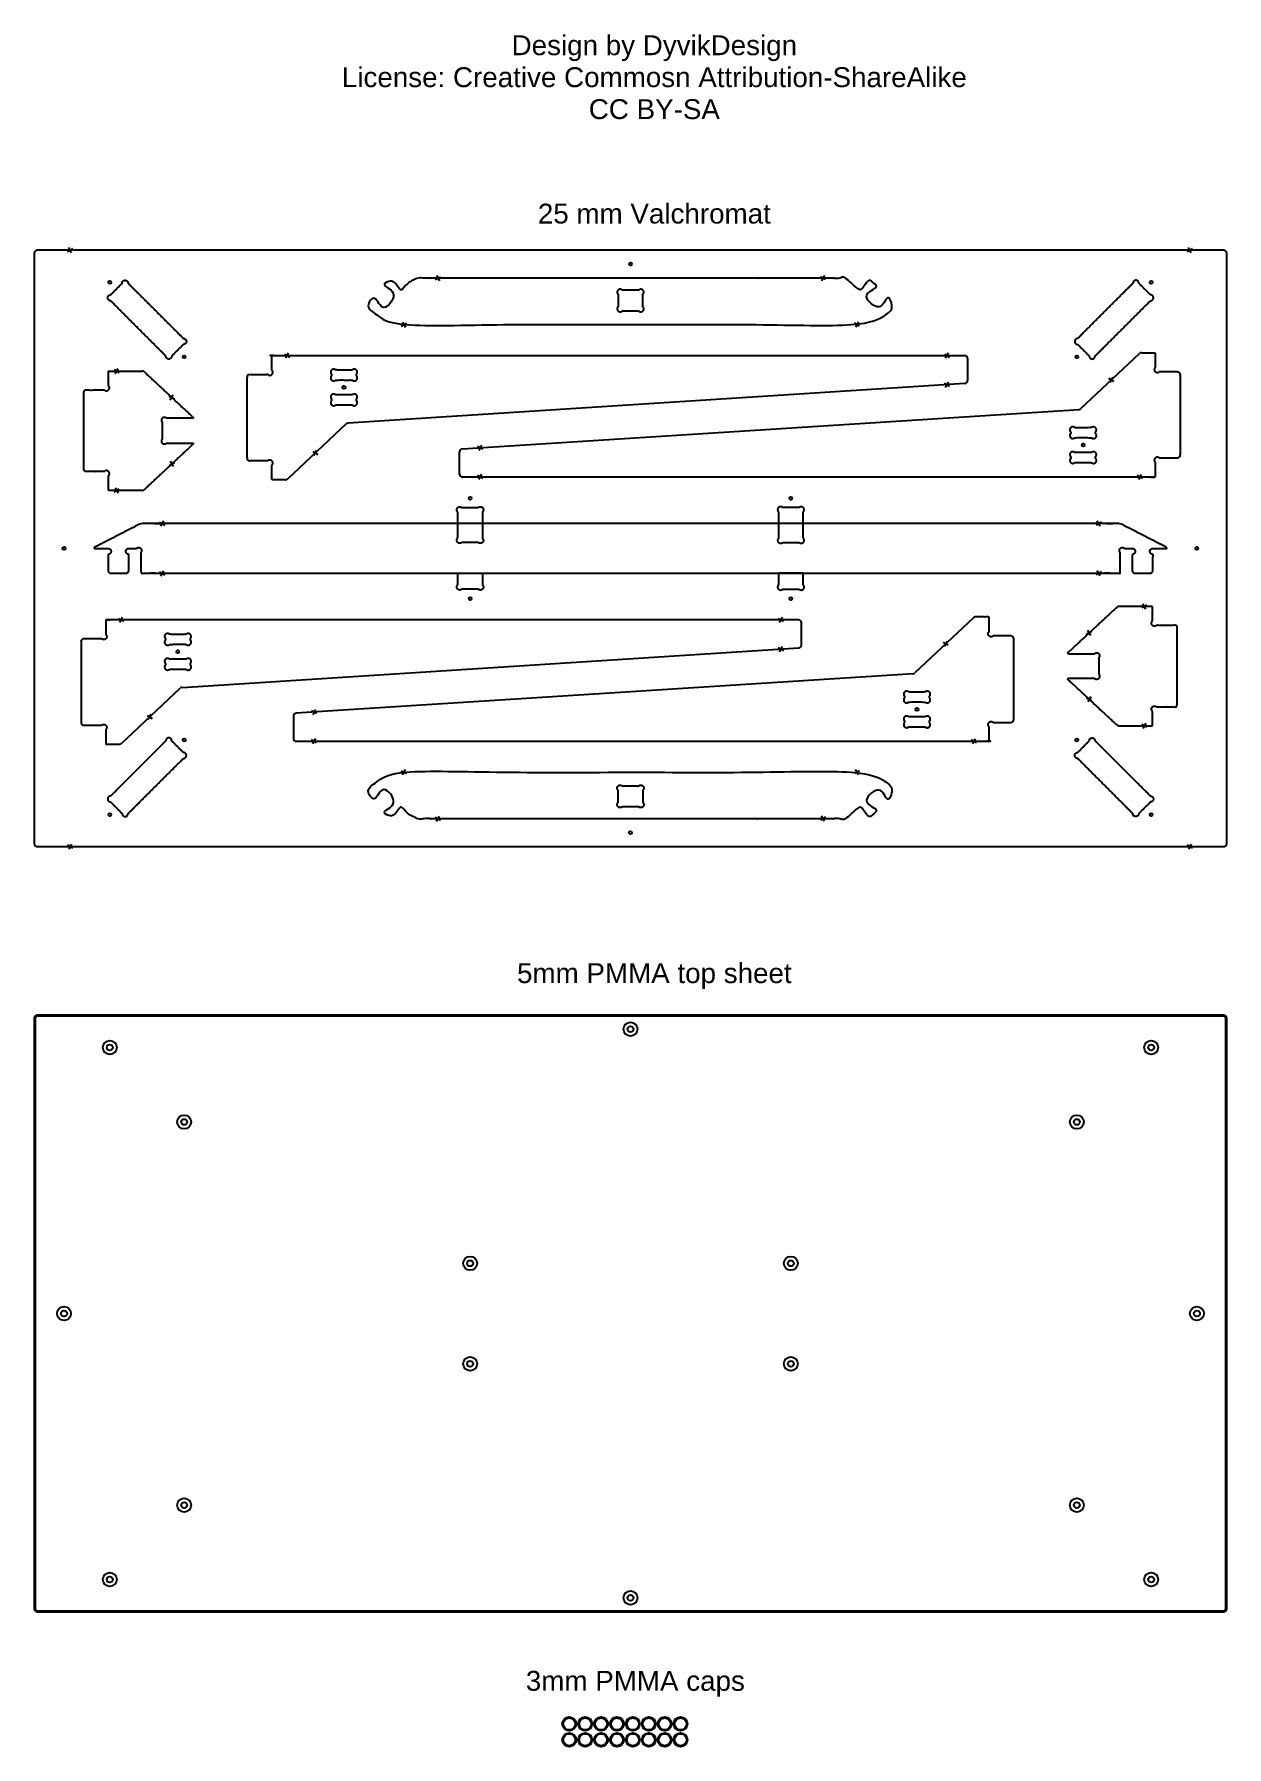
# Model space of a CAD drawing. Header units: millimetres. Extents: x 43 to 1243, y -92 to 1631.
import ezdxf

# ---------------------------------------------------------------- set-up
doc = ezdxf.new("R2010")
doc.units = ezdxf.units.MM
doc.header["$MEASUREMENT"] = 0
for name, color, linetype, true_color in [('Chamfer edge 2 mm deep - 90 degree bit', 96, 'Continuous', 0x007f00), ('Cutout - Inside cutting - 6mm bit', 4, 'Continuous', 0x00ffff), ('Cutout outside', 5, 'Continuous', 0x0000ff), ('Descriptions', 18, 'Continuous', 0x000000), ('Drill holes - 3 mm', 1, 'Continuous', 0xff0000), ('Drill holes - 6 mm', 15, 'Continuous', 0xbf3f3f), ('Pockets in caps - 2mm deep', 254, 'Continuous', 0xbfbfff), ('Pockets in top surface - 3mm deep', 200, 'Continuous', 0xbf3fff), ('Tab recommendations', 2, 'Continuous', 0xffff00)]:
    doc.layers.add(name, color=color, linetype=linetype, true_color=true_color)

msp = doc.modelspace()

# ---------------------------------------------------------------- linework, layer by layer
at = {"layer": 'Chamfer edge 2 mm deep - 90 degree bit'}
for p, q in [((42.8, 641.1), (42.8, 47.1)), ((1239.8, 644.1), (45.8, 644.1)), ((1242.8, 47.1), (1242.8, 641.1)), ((45.8, 44.1), (1239.8, 44.1))]:
    msp.add_line(p, q, dxfattribs=at)
for centre, start, end in [((45.8, 641.1), 90, 180), ((1239.8, 641.1), 0, 90), ((45.8, 47.1), 180, 270), ((1239.8, 47.1), 270, 0)]:
    msp.add_arc(centre, 3, start, end, dxfattribs=at)
at = {"layer": 'Cutout - Inside cutting - 6mm bit'}
for points, weights, knots in [([(116.7, 1365.9), (116.7, 1362.9), (119.7, 1362.9), (147.4, 1335.1), (175.2, 1307.3), (175.2, 1304.3), (178.2, 1304.3), (181.2, 1304.3), (181.2, 1307.3), (187, 1313.2), (192.9, 1319), (195.9, 1319), (195.9, 1322), (195.9, 1325), (192.9, 1325), (165.1, 1352.8), (137.3, 1380.5), (137.3, 1383.5), (134.3, 1383.5), (131.3, 1383.5), (131.3, 1380.5), (125.5, 1374.7), (119.7, 1368.9), (116.7, 1368.9), (116.7, 1365.9)], [1, 0.707106781187, 1, 1, 1, 0.707106781187, 1, 0.707106781187, 1, 1, 1, 0.707106781187, 1, 0.707106781187, 1, 1, 1, 0.707106949774, 1.00000013966, 0.707106879943, 1.00000013966, 1.00000013966, 1.00000013966, 0.70710704853, 1], [-18.849556, -18.849556, -18.849556, -14.137166, -14.137166, 83.221044, 83.221044, 87.933434, 87.933434, 92.645823, 92.645823, 103.160542, 103.160542, 107.872931, 107.872931, 112.58532, 112.58532, 209.94353, 209.94353, 214.655918, 214.655918, 219.368307, 219.368307, 229.883026, 229.883026, 234.595413, 234.595413, 234.595413]), ([(1169, 1365.9), (1169, 1362.9), (1166, 1362.9), (1138.2, 1335.1), (1110.4, 1307.3), (1110.4, 1304.3), (1107.4, 1304.3), (1104.4, 1304.3), (1104.4, 1307.3), (1098.6, 1313.2), (1092.8, 1319), (1089.8, 1319), (1089.8, 1322), (1089.8, 1325), (1092.8, 1325), (1120.5, 1352.8), (1148.3, 1380.5), (1148.3, 1383.5), (1151.3, 1383.5), (1154.3, 1383.5), (1154.3, 1380.5), (1160.1, 1374.7), (1166, 1368.9), (1169, 1368.9), (1169, 1365.9)], [1, 0.707106781187, 1, 1, 1, 0.707106781187, 1, 0.707106781187, 1, 1, 1, 0.707106781187, 1, 0.707106781187, 1, 1, 1, 0.707106949774, 1.00000013966, 0.707106879943, 1.00000013966, 1.00000013966, 1.00000013966, 0.70710704853, 1], [-18.849556, -18.849556, -18.849556, -14.137166, -14.137166, 83.221044, 83.221044, 87.933434, 87.933434, 92.645823, 92.645823, 103.160542, 103.160542, 107.872931, 107.872931, 112.58532, 112.58532, 209.94353, 209.94353, 214.655918, 214.655918, 219.368307, 219.368307, 229.883026, 229.883026, 234.595413, 234.595413, 234.595413]), ([(655.3, 1357), (657.4, 1354.9), (655.3, 1352.7), (653.2, 1350.6), (651.1, 1352.7), (642.8, 1352.7), (634.6, 1352.7), (632.4, 1350.6), (630.3, 1352.7), (628.2, 1354.9), (630.3, 1357), (630.3, 1362.2), (630.3, 1369.4), (628.2, 1371.5), (630.3, 1373.6), (632.4, 1375.7), (634.6, 1373.6), (642.8, 1373.6), (651.1, 1373.6), (653.2, 1375.7), (655.3, 1373.6), (657.4, 1371.5), (655.3, 1369.4), (655.3, 1362.2), (655.3, 1357)], [1, 0.707106781187, 1, 0.707106781187, 1, 1, 1, 0.707106781187, 1, 0.707106781187, 1, 1, 1, 0.707106781187, 1, 0.707106781187, 1, 1, 1, 0.707106781187, 1, 0.707106781187, 1, 1, 1], [-4.712389, -4.712389, -4.712389, 0, 0, 4.71239, 4.71239, 15.227109, 15.227109, 19.939498, 19.939498, 24.651887, 24.651887, 35.166605, 35.166605, 39.878994, 39.878994, 44.591383, 44.591383, 55.106102, 55.106102, 59.818491, 59.818491, 64.53088, 64.53088, 75.045598, 75.045598, 75.045598]), ([(342, 1293.2), (344.1, 1295.4), (346.2, 1293.2), (357.1, 1293.2), (362.7, 1293.2), (364.9, 1295.4), (367, 1293.2), (369.1, 1291.1), (367, 1289), (367, 1288.2), (367, 1287.5), (369.1, 1285.4), (367, 1283.2), (364.9, 1281.1), (362.7, 1283.2), (357.1, 1283.2), (346.2, 1283.2), (344.1, 1281.1), (342, 1283.2), (339.9, 1285.4), (342, 1287.5), (342, 1288.2), (342, 1289), (339.9, 1291.1), (342, 1293.2)], [0.999999860338, 0.707106920849, 0.999999860338, 0.999999860338, 0.999999860338, 0.707106920849, 0.999999860338, 0.70710668243, 0.9999997905, 0.9999997905, 0.999999860338, 0.707106752262, 0.999999720675, 0.707106822093, 0.999999720675, 0.999999720675, 0.999999720675, 0.707106822093, 0.999999720675, 0.707106583674, 0.999999650837, 0.999999650837, 0.999999720675, 0.707106653505, 0.999999860338], [-18.849555, -18.849555, -18.849555, -14.137168, -14.137168, -11.859729, -11.859729, -7.147342, -7.147342, -2.434952, -2.434952, -2.132008, -2.132008, 2.580382, 2.580382, 7.292768, 7.292768, 9.570207, 9.570207, 14.282594, 14.282594, 18.994984, 18.994984, 19.297929, 19.297929, 24.010318, 24.010318, 24.010318]), ([(342, 1268.2), (344.1, 1270.4), (346.2, 1268.2), (357.1, 1268.2), (362.7, 1268.2), (364.9, 1270.4), (367, 1268.2), (369.1, 1266.1), (367, 1264), (367, 1263.2), (367, 1262.5), (369.1, 1260.4), (367, 1258.2), (364.9, 1256.1), (362.7, 1258.2), (357.1, 1258.2), (346.2, 1258.2), (344.1, 1256.1), (342, 1258.2), (339.9, 1260.4), (342, 1262.5), (342, 1263.2), (342, 1264), (339.9, 1266.1), (342, 1268.2)], [0.999999860338, 0.707106920849, 0.999999860338, 0.999999860338, 0.999999860338, 0.707106920849, 0.999999860338, 0.70710668243, 0.9999997905, 0.9999997905, 0.999999860338, 0.707106752262, 0.999999720675, 0.707106822093, 0.999999720675, 0.999999720675, 0.999999720675, 0.707106822093, 0.999999720675, 0.707106583674, 0.999999650837, 0.999999650837, 0.999999720675, 0.707106653505, 0.999999860338], [-18.849555, -18.849555, -18.849555, -14.137168, -14.137168, -11.859729, -11.859729, -7.147342, -7.147342, -2.434952, -2.434952, -2.132008, -2.132008, 2.580382, 2.580382, 7.292768, 7.292768, 9.570207, 9.570207, 14.282594, 14.282594, 18.994984, 18.994984, 19.297929, 19.297929, 24.010318, 24.010318, 24.010318]), ([(1110.8, 1225.2), (1108.6, 1223.1), (1106.5, 1225.2), (1095.6, 1225.2), (1090, 1225.2), (1087.9, 1223.1), (1085.8, 1225.2), (1083.6, 1227.3), (1085.8, 1229.4), (1085.8, 1230.2), (1085.8, 1231), (1083.6, 1233.1), (1085.8, 1235.2), (1087.9, 1237.3), (1090, 1235.2), (1095.6, 1235.2), (1106.5, 1235.2), (1108.6, 1237.3), (1110.8, 1235.2), (1112.9, 1233.1), (1110.8, 1231), (1110.8, 1230.2), (1110.8, 1229.4), (1112.9, 1227.3), (1110.8, 1225.2)], [0.999999860338, 0.707106920849, 0.999999860338, 0.999999860338, 0.999999860338, 0.707106920849, 0.999999860338, 0.70710668243, 0.9999997905, 0.9999997905, 0.999999860338, 0.707106752262, 0.999999720675, 0.707106822093, 0.999999720675, 0.999999720675, 0.999999720675, 0.707106822093, 0.999999720675, 0.707106583674, 0.999999650837, 0.999999650837, 0.999999720675, 0.707106653505, 0.999999860338], [-18.849555, -18.849555, -18.849555, -14.137168, -14.137168, -11.859729, -11.859729, -7.147342, -7.147342, -2.434952, -2.434952, -2.132008, -2.132008, 2.580382, 2.580382, 7.292768, 7.292768, 9.570207, 9.570207, 14.282594, 14.282594, 18.994984, 18.994984, 19.297929, 19.297929, 24.010318, 24.010318, 24.010318]), ([(1110.8, 1200.2), (1108.6, 1198.1), (1106.5, 1200.2), (1095.6, 1200.2), (1090, 1200.2), (1087.9, 1198.1), (1085.8, 1200.2), (1083.6, 1202.3), (1085.8, 1204.4), (1085.8, 1205.2), (1085.8, 1206), (1083.6, 1208.1), (1085.8, 1210.2), (1087.9, 1212.3), (1090, 1210.2), (1095.6, 1210.2), (1106.5, 1210.2), (1108.6, 1212.3), (1110.8, 1210.2), (1112.9, 1208.1), (1110.8, 1206), (1110.8, 1205.2), (1110.8, 1204.4), (1112.9, 1202.3), (1110.8, 1200.2)], [0.999999860338, 0.707106920849, 0.999999860338, 0.999999860338, 0.999999860338, 0.707106920849, 0.999999860338, 0.70710668243, 0.9999997905, 0.9999997905, 0.999999860338, 0.707106752262, 0.999999720675, 0.707106822093, 0.999999720675, 0.999999720675, 0.999999720675, 0.707106822093, 0.999999720675, 0.707106583674, 0.999999650837, 0.999999650837, 0.999999720675, 0.707106653505, 0.999999860338], [-18.849555, -18.849555, -18.849555, -14.137168, -14.137168, -11.859729, -11.859729, -7.147342, -7.147342, -2.434952, -2.434952, -2.132008, -2.132008, 2.580382, 2.580382, 7.292768, 7.292768, 9.570207, 9.570207, 14.282594, 14.282594, 18.994984, 18.994984, 19.297929, 19.297929, 24.010318, 24.010318, 24.010318]), ([(468.9, 1138.8), (468.9, 1141.8), (468.9, 1144.8), (468.9, 1147.7), (468.9, 1150.5), (466.8, 1152.7), (468.9, 1154.8), (471, 1156.9), (473.1, 1154.8)], [1, 1, 1, 1, 1, 0.707106781187, 1, 0.707106781187, 1], [80.652199, 80.652199, 80.652199, 86.652199, 86.652199, 89.530879, 89.530879, 94.243268, 94.243268, 98.955657, 98.955657, 98.955657]), ([(473.1, 1154.8), (478.4, 1154.8), (489.6, 1154.8), (491.8, 1156.9), (493.9, 1154.8), (496, 1152.7), (493.9, 1150.5), (493.9, 1147.7), (493.9, 1144.8), (493.9, 1141.8), (493.9, 1138.8)], [1, 1, 1, 0.707106781187, 1, 0.707106781187, 1, 1, 1, 1, 1], [98.955657, 98.955657, 98.955657, 109.470375, 109.470375, 114.182764, 114.182764, 118.895153, 118.895153, 121.773833, 121.773833, 127.773833, 127.773833, 127.773833]), ([(812.5, 1154.8), (807.2, 1154.8), (796, 1154.8), (793.9, 1156.9), (791.7, 1154.8), (789.6, 1152.7), (791.7, 1150.5), (791.7, 1147.7), (791.7, 1144.8), (791.7, 1141.8), (791.7, 1138.8)], [1, 1, 1, 0.707106781187, 1, 0.707106781187, 1, 1, 1, 1, 1], [31.894526, 31.894526, 31.894526, 42.409245, 42.409245, 47.121634, 47.121634, 51.834023, 51.834023, 54.712702, 54.712702, 60.712702, 60.712702, 60.712702]), ([(816.7, 1138.8), (816.7, 1141.8), (816.7, 1144.8), (816.7, 1147.7), (816.7, 1150.5), (818.9, 1152.7), (816.7, 1154.8), (814.6, 1156.9), (812.5, 1154.8)], [1, 1, 1, 1, 1, 0.707106781187, 1, 0.707106781187, 1], [13.591069, 13.591069, 13.591069, 19.591069, 19.591069, 22.469748, 22.469748, 27.182137, 27.182137, 31.894526, 31.894526, 31.894526]), ([(473.1, 1119.8), (471, 1117.7), (468.9, 1119.8), (466.8, 1121.9), (468.9, 1124), (468.9, 1129.9), (468.9, 1132.8), (468.9, 1135.8), (468.9, 1138.8)], [1, 0.707106781187, 1, 0.707106781187, 1, 1, 1, 1, 1], [62.348741, 62.348741, 62.348741, 67.06113, 67.06113, 71.773519, 71.773519, 74.652199, 74.652199, 80.652199, 80.652199, 80.652199]), ([(493.9, 1138.8), (493.9, 1135.8), (493.9, 1132.8), (493.9, 1129.9), (493.9, 1124), (496, 1121.9), (493.9, 1119.8), (491.8, 1117.7), (489.6, 1119.8), (478.4, 1119.8), (473.1, 1119.8)], [1, 1, 1, 1, 1, 0.707106781187, 1, 0.707106781187, 1, 1, 1], [127.773833, 127.773833, 127.773833, 133.773833, 133.773833, 136.652513, 136.652513, 141.364902, 141.364902, 146.077291, 146.077291, 156.592009, 156.592009, 156.592009]), ([(791.7, 1138.8), (791.7, 1135.8), (791.7, 1132.8), (791.7, 1129.9), (791.7, 1124), (789.6, 1121.9), (791.7, 1119.8), (793.9, 1117.7), (796, 1119.8), (807.2, 1119.8), (812.5, 1119.8)], [1, 1, 1, 1, 1, 0.707106781187, 1, 0.707106781187, 1, 1, 1], [60.712702, 60.712702, 60.712702, 66.712702, 66.712702, 69.591382, 69.591382, 74.303771, 74.303771, 79.01616, 79.01616, 89.530879, 89.530879, 89.530879]), ([(812.5, 1119.8), (814.6, 1117.7), (816.7, 1119.8), (818.9, 1121.9), (816.7, 1124), (816.7, 1129.9), (816.7, 1132.8), (816.7, 1135.8), (816.7, 1138.8)], [1, 0.707106781187, 1, 0.707106781187, 1, 1, 1, 1, 1], [-4.712389, -4.712389, -4.712389, 0, 0, 4.712389, 4.712389, 7.591069, 7.591069, 13.591069, 13.591069, 13.591069]), ([(493.9, 1082.8), (493.9, 1085.8), (493.9, 1088.8), (484.4, 1088.8), (468.9, 1088.8), (468.9, 1085.8), (468.9, 1082.8), (468.9, 1079.9), (468.9, 1077), (466.8, 1074.9), (468.9, 1072.8), (471, 1070.7), (473.1, 1072.8), (484.4, 1072.8), (489.6, 1072.8), (491.8, 1070.7), (493.9, 1072.8), (496, 1074.9), (493.9, 1077), (493.9, 1079.9), (493.9, 1082.8)], [1, 1, 1, 1, 1, 1, 1, 1, 1, 0.707106781187, 1, 0.707106781187, 1, 1, 1, 0.707106781187, 1, 0.707106781187, 1, 1, 1], [19, 19, 19, 25, 25, 44, 44, 50, 50, 52.87868, 52.87868, 57.591069, 57.591069, 62.303458, 62.303458, 72.818176, 72.818176, 77.530565, 77.530565, 82.242954, 82.242954, 85.121634, 85.121634, 85.121634]), ([(791.7, 1082.8), (791.7, 1085.8), (791.7, 1088.8), (801.2, 1088.8), (816.7, 1088.8), (816.7, 1085.8), (816.7, 1082.8), (816.7, 1079.9), (816.7, 1077), (818.9, 1074.9), (816.7, 1072.8), (814.6, 1070.7), (812.5, 1072.8), (801.2, 1072.8), (796, 1072.8), (793.9, 1070.7), (791.7, 1072.8), (789.6, 1074.9), (791.7, 1077), (791.7, 1079.9), (791.7, 1082.8)], [1, 1, 1, 1, 1, 1, 1, 1, 1, 0.707106781187, 1, 0.707106781187, 1, 1, 1, 0.707106781187, 1, 0.707106781187, 1, 1, 1], [19, 19, 19, 25, 25, 44, 44, 50, 50, 52.87868, 52.87868, 57.591069, 57.591069, 62.303458, 62.303458, 72.818176, 72.818176, 77.530565, 77.530565, 82.242954, 82.242954, 85.121634, 85.121634, 85.121634]), ([(174.9, 1027.3), (177, 1029.5), (179.1, 1027.3), (190, 1027.3), (195.6, 1027.3), (197.7, 1029.5), (199.9, 1027.3), (202, 1025.2), (199.9, 1023.1), (199.9, 1022.3), (199.9, 1021.6), (202, 1019.5), (199.9, 1017.3), (197.7, 1015.2), (195.6, 1017.3), (190, 1017.3), (179.1, 1017.3), (177, 1015.2), (174.9, 1017.3), (172.7, 1019.5), (174.9, 1021.6), (174.9, 1022.3), (174.9, 1023.1), (172.7, 1025.2), (174.9, 1027.3)], [0.999999860338, 0.707106920849, 0.999999860338, 0.999999860338, 0.999999860338, 0.707106920849, 0.999999860338, 0.70710668243, 0.9999997905, 0.9999997905, 0.999999860338, 0.707106752262, 0.999999720675, 0.707106822093, 0.999999720675, 0.999999720675, 0.999999720675, 0.707106822093, 0.999999720675, 0.707106583674, 0.999999650837, 0.999999650837, 0.999999720675, 0.707106653505, 0.999999860338], [-18.849555, -18.849555, -18.849555, -14.137168, -14.137168, -11.859729, -11.859729, -7.147342, -7.147342, -2.434952, -2.434952, -2.132008, -2.132008, 2.580382, 2.580382, 7.292768, 7.292768, 9.570207, 9.570207, 14.282594, 14.282594, 18.994984, 18.994984, 19.297929, 19.297929, 24.010318, 24.010318, 24.010318]), ([(174.9, 1002.3), (177, 1004.5), (179.1, 1002.3), (190, 1002.3), (195.6, 1002.3), (197.7, 1004.5), (199.9, 1002.3), (202, 1000.2), (199.9, 998.1), (199.9, 997.3), (199.9, 996.6), (202, 994.5), (199.9, 992.3), (197.7, 990.2), (195.6, 992.3), (190, 992.3), (179.1, 992.3), (177, 990.2), (174.9, 992.3), (172.7, 994.5), (174.9, 996.6), (174.9, 997.3), (174.9, 998.1), (172.7, 1000.2), (174.9, 1002.3)], [0.999999860338, 0.707106920849, 0.999999860338, 0.999999860338, 0.999999860338, 0.707106920849, 0.999999860338, 0.70710668243, 0.9999997905, 0.9999997905, 0.999999860338, 0.707106752262, 0.999999720675, 0.707106822093, 0.999999720675, 0.999999720675, 0.999999720675, 0.707106822093, 0.999999720675, 0.707106583674, 0.999999650837, 0.999999650837, 0.999999720675, 0.707106653505, 0.999999860338], [-18.849555, -18.849555, -18.849555, -14.137168, -14.137168, -11.859729, -11.859729, -7.147342, -7.147342, -2.434952, -2.434952, -2.132008, -2.132008, 2.580382, 2.580382, 7.292768, 7.292768, 9.570207, 9.570207, 14.282594, 14.282594, 18.994984, 18.994984, 19.297929, 19.297929, 24.010318, 24.010318, 24.010318]), ([(943.6, 959.3), (941.5, 957.2), (939.4, 959.3), (928.5, 959.3), (922.9, 959.3), (920.8, 957.2), (918.6, 959.3), (916.5, 961.4), (918.6, 963.6), (918.6, 964.3), (918.6, 965.1), (916.5, 967.2), (918.6, 969.3), (920.8, 971.4), (922.9, 969.3), (928.5, 969.3), (939.4, 969.3), (941.5, 971.4), (943.6, 969.3), (945.8, 967.2), (943.6, 965.1), (943.6, 964.3), (943.6, 963.6), (945.8, 961.4), (943.6, 959.3)], [0.999999860338, 0.707106920849, 0.999999860338, 0.999999860338, 0.999999860338, 0.707106920849, 0.999999860338, 0.70710668243, 0.9999997905, 0.9999997905, 0.999999860338, 0.707106752262, 0.999999720675, 0.707106822093, 0.999999720675, 0.999999720675, 0.999999720675, 0.707106822093, 0.999999720675, 0.707106583674, 0.999999650837, 0.999999650837, 0.999999720675, 0.707106653505, 0.999999860338], [-18.849555, -18.849555, -18.849555, -14.137168, -14.137168, -11.859729, -11.859729, -7.147342, -7.147342, -2.434952, -2.434952, -2.132008, -2.132008, 2.580382, 2.580382, 7.292768, 7.292768, 9.570207, 9.570207, 14.282594, 14.282594, 18.994984, 18.994984, 19.297929, 19.297929, 24.010318, 24.010318, 24.010318]), ([(943.6, 934.3), (941.5, 932.2), (939.4, 934.3), (928.5, 934.3), (922.9, 934.3), (920.8, 932.2), (918.6, 934.3), (916.5, 936.4), (918.6, 938.6), (918.6, 939.3), (918.6, 940.1), (916.5, 942.2), (918.6, 944.3), (920.8, 946.4), (922.9, 944.3), (928.5, 944.3), (939.4, 944.3), (941.5, 946.4), (943.6, 944.3), (945.8, 942.2), (943.6, 940.1), (943.6, 939.3), (943.6, 938.6), (945.8, 936.4), (943.6, 934.3)], [0.999999860338, 0.707106920849, 0.999999860338, 0.999999860338, 0.999999860338, 0.707106920849, 0.999999860338, 0.70710668243, 0.9999997905, 0.9999997905, 0.999999860338, 0.707106752262, 0.999999720675, 0.707106822093, 0.999999720675, 0.999999720675, 0.999999720675, 0.707106822093, 0.999999720675, 0.707106583674, 0.999999650837, 0.999999650837, 0.999999720675, 0.707106653505, 0.999999860338], [-18.849555, -18.849555, -18.849555, -14.137168, -14.137168, -11.859729, -11.859729, -7.147342, -7.147342, -2.434952, -2.434952, -2.132008, -2.132008, 2.580382, 2.580382, 7.292768, 7.292768, 9.570207, 9.570207, 14.282594, 14.282594, 18.994984, 18.994984, 19.297929, 19.297929, 24.010318, 24.010318, 24.010318]), ([(116.7, 861.7), (116.7, 864.7), (119.7, 864.7), (147.4, 892.4), (175.2, 920.2), (175.2, 923.2), (178.2, 923.2), (181.2, 923.2), (181.2, 920.2), (187, 914.4), (192.9, 908.5), (195.9, 908.5), (195.9, 905.5), (195.9, 902.5), (192.9, 902.5), (165.1, 874.8), (137.3, 847), (137.3, 844), (134.3, 844), (131.3, 844), (131.3, 847), (125.5, 852.8), (119.7, 858.7), (116.7, 858.7), (116.7, 861.7)], [1, 0.707106781187, 1, 1, 1, 0.707106781187, 1, 0.707106781187, 1, 1, 1, 0.707106781187, 1, 0.707106781187, 1, 1, 1, 0.707106949774, 1.00000013966, 0.707106879943, 1.00000013966, 1.00000013966, 1.00000013966, 0.70710704853, 1], [-18.849556, -18.849556, -18.849556, -14.137166, -14.137166, 83.221044, 83.221044, 87.933434, 87.933434, 92.645823, 92.645823, 103.160542, 103.160542, 107.872931, 107.872931, 112.58532, 112.58532, 209.94353, 209.94353, 214.655918, 214.655918, 219.368307, 219.368307, 229.883026, 229.883026, 234.595413, 234.595413, 234.595413]), ([(1169, 861.7), (1169, 864.7), (1166, 864.7), (1138.2, 892.4), (1110.4, 920.2), (1110.4, 923.2), (1107.4, 923.2), (1104.4, 923.2), (1104.4, 920.2), (1098.6, 914.4), (1092.8, 908.5), (1089.8, 908.5), (1089.8, 905.5), (1089.8, 902.5), (1092.8, 902.5), (1120.5, 874.8), (1148.3, 847), (1148.3, 844), (1151.3, 844), (1154.3, 844), (1154.3, 847), (1160.1, 852.8), (1166, 858.7), (1169, 858.7), (1169, 861.7)], [1, 0.707106781187, 1, 1, 1, 0.707106781187, 1, 0.707106781187, 1, 1, 1, 0.707106781187, 1, 0.707106781187, 1, 1, 1, 0.707106949774, 1.00000013966, 0.707106879943, 1.00000013966, 1.00000013966, 1.00000013966, 0.70710704853, 1], [-18.849556, -18.849556, -18.849556, -14.137166, -14.137166, 83.221044, 83.221044, 87.933434, 87.933434, 92.645823, 92.645823, 103.160542, 103.160542, 107.872931, 107.872931, 112.58532, 112.58532, 209.94353, 209.94353, 214.655918, 214.655918, 219.368307, 219.368307, 229.883026, 229.883026, 234.595413, 234.595413, 234.595413]), ([(655.3, 870.6), (657.4, 872.7), (655.3, 874.8), (653.2, 876.9), (651.1, 874.8), (642.8, 874.8), (634.6, 874.8), (632.4, 876.9), (630.3, 874.8), (628.2, 872.7), (630.3, 870.6), (630.3, 865.3), (630.3, 858.2), (628.2, 856.1), (630.3, 853.9), (632.4, 851.8), (634.6, 853.9), (642.8, 853.9), (651.1, 853.9), (653.2, 851.8), (655.3, 853.9), (657.4, 856.1), (655.3, 858.2), (655.3, 865.3), (655.3, 870.6)], [1, 0.707106781187, 1, 0.707106781187, 1, 1, 1, 0.707106781187, 1, 0.707106781187, 1, 1, 1, 0.707106781187, 1, 0.707106781187, 1, 1, 1, 0.707106781187, 1, 0.707106781187, 1, 1, 1], [-4.712389, -4.712389, -4.712389, 0, 0, 4.71239, 4.71239, 15.227109, 15.227109, 19.939498, 19.939498, 24.651887, 24.651887, 35.166605, 35.166605, 39.878994, 39.878994, 44.591383, 44.591383, 55.106102, 55.106102, 59.818491, 59.818491, 64.53088, 64.53088, 75.045598, 75.045598, 75.045598])]:
    msp.add_rational_spline(points, weights, degree=2, knots=knots, dxfattribs=at)
at = {"layer": 'Cutout outside'}
for p, q in [((1239.8, 1413.8), (45.8, 1413.8)), ((42.8, 1410.8), (42.8, 816.8)), ((1242.8, 816.8), (1242.8, 1410.8)), ((1096, 1254.4), (1154.9, 1309.8)), ((151.4, 1292.2), (151.5, 1292.2)), ((982, 1304.8), (982, 1282.6)), ((257, 1204.8), (257, 1285.8)), ((260, 1288.8), (277, 1288.8)), ((979.2, 1279.6), (358.6, 1239.8)), ((473.6, 1213.8), (1094.2, 1253.6)), ((356.7, 1239), (297.8, 1183.6)), ((470.8, 1188.6), (470.8, 1210.8)), ((277.7, 1201.8), (260, 1201.8)), ((814.9, 1016.7), (814.9, 1038.9)), ((987.8, 1043.9), (928.9, 988.5)), ((1025.6, 1025.8), (1007.9, 1025.8)), ((1028.6, 941.8), (1028.6, 1022.8)), ((191.5, 974), (812.1, 1013.7)), ((927.1, 987.7), (306.5, 947.9)), ((130.7, 917.7), (189.6, 973.1)), ((303.6, 944.9), (303.6, 922.8)), ((1134.2, 935.4), (1134.2, 935.4)), ((45.8, 813.8), (1239.8, 813.8)), ((43.8, 641.1), (43.8, 47.1)), ((1239.8, 643.1), (45.8, 643.1)), ((1241.8, 47.1), (1241.8, 641.1)), ((45.8, 45.1), (1239.8, 45.1))]:
    msp.add_line(p, q, dxfattribs=at)
for centre in [(581.2, -68.7), (597.2, -68.7), (613.2, -68.7), (629.2, -68.7), (645.2, -68.7), (661.2, -68.7), (677.2, -68.7), (693.2, -68.7), (581.2, -84.7), (597.2, -84.7), (613.2, -84.7), (629.2, -84.7), (645.2, -84.7), (661.2, -84.7), (677.2, -84.7), (693.2, -84.7)]:
    msp.add_circle(centre, 7, dxfattribs=at)
for centre, radius, start, end in [((45.8, 1410.8), 3, 90, 180), ((1239.8, 1410.8), 3, 0, 90), ((1156.9, 1307.6), 3, 90, 133.2768), ((151.5, 1289.2), 3, 47.0772, 90), ((979, 1304.8), 3, 360, 90), ((260, 1285.8), 3, 90, 180), ((277, 1286.8), 2, 55.5139, 90), ((979, 1282.6), 3, 273.6672, 0), ((1094, 1256.6), 3, 273.6672, 313.2768), ((358.8, 1236.8), 3, 93.6672, 133.2768), ((473.8, 1210.8), 3, 93.6672, 180), ((260, 1204.8), 3, 180, 270), ((151.5, 1175.2), 3, 270, 312.9228), ((295.8, 1185.8), 3, 270, 313.2768), ((473.8, 1188.6), 3, 180, 270), ((1134.2, 1052.4), 3, 90, 132.9228), ((811.9, 1038.9), 3, 0, 90), ((989.8, 1041.8), 3, 90, 133.2768), ((811.9, 1016.7), 3, 273.6672, 0), ((1025.6, 1022.8), 3, 0, 90), ((926.9, 990.7), 3, 273.6672, 313.2768), ((191.6, 971), 3, 93.6672, 133.2768), ((306.6, 944.9), 3, 93.6672, 180), ((1025.6, 941.8), 3, 270, 0), ((1134.2, 938.4), 3, 227.0772, 270), ((128.7, 919.9), 3, 270, 313.2768), ((306.6, 922.8), 3, 180, 270), ((45.8, 816.8), 3, 180, 270), ((1239.8, 816.8), 3, 270, 0), ((45.8, 641.1), 2, 90, 180), ((1239.8, 641.1), 2, 0, 90), ((45.8, 47.1), 2, 180, 270), ((1239.8, 47.1), 2, 270, 0)]:
    msp.add_arc(centre, radius, start, end, dxfattribs=at)
for points, weights, knots in [([(644.9, 1338.9), (459.8, 1338.9), (377.3, 1338.9), (380, 1341.6), (384.6, 1346.2), (387.6, 1346.2), (387.6, 1349.2), (387.6, 1352.2), (384.6, 1352.2), (381.5, 1355.3), (378.4, 1358.3), (377, 1359.8), (378.4, 1361.2), (380.5, 1363.3), (382.6, 1365.4), (384, 1366.8), (385.5, 1365.4), (388.6, 1362.3), (391.7, 1359.2), (391.7, 1356.2), (394.7, 1356.2), (397.7, 1356.2), (397.7, 1359.2), (400, 1361.5), (402.3, 1363.8), (405.3, 1363.8), (405.3, 1366.8), (405.3, 1369.8), (402.3, 1369.8), (399.2, 1372.9), (396.1, 1376), (394.7, 1377.4), (396.1, 1378.9), (398.2, 1381), (400.3, 1383.1), (401.7, 1384.5), (403.1, 1383.1), (406.2, 1380), (409.3, 1376.9), (409.3, 1373.9), (412.3, 1373.9), (415.3, 1373.9), (415.3, 1376.9), (415.9, 1377.5), (424, 1385.6), (534.5, 1385.6), (644.9, 1385.6), (755.4, 1385.6), (861.6, 1385.6), (869.7, 1377.5), (870.3, 1376.9), (870.3, 1373.9), (873.3, 1373.9), (876.3, 1373.9), (876.3, 1376.9), (879.4, 1380), (882.5, 1383.1), (883.9, 1384.5), (885.3, 1383.1), (887.4, 1381), (889.6, 1378.9), (891, 1377.4), (889.6, 1376), (886.5, 1372.9), (883.4, 1369.8), (880.4, 1369.8), (880.4, 1366.8), (880.4, 1363.8), (883.4, 1363.8), (885.7, 1361.5), (888, 1359.2), (888, 1356.2), (891, 1356.2), (894, 1356.2), (894, 1359.2), (897.1, 1362.3), (900.2, 1365.4), (901.6, 1366.8), (903, 1365.4), (905.1, 1363.3), (907.2, 1361.2), (908.6, 1359.8), (907.2, 1358.3), (904.1, 1355.3), (901, 1352.2), (898, 1352.2), (898, 1349.2), (898, 1346.2), (901, 1346.2), (905.6, 1341.6), (908.3, 1338.9), (825.8, 1338.9), (644.9, 1338.9)], [1, 1, 1, 1, 1, 0.707106949774, 1.00000013966, 0.707106949774, 0.999999930169, 0.999999930169, 0.999999930169, 0.70710672324, 0.999999930169, 0.999999930169, 0.999999930169, 0.707106723241, 0.999999930169, 0.999999930169, 0.999999930169, 0.707106900396, 1.00000006983, 0.707106900396, 0.999999930169, 0.999999930169, 0.999999930169, 0.707106900396, 1.00000006983, 0.707106900396, 0.999999930169, 0.999999930169, 0.999999930169, 0.707106723241, 0.999999930169, 0.999999930169, 0.999999930169, 0.707106723241, 0.999999930169, 0.999999930169, 0.999999930169, 0.707106900396, 1.00000006983, 0.707106830565, 1.00000006983, 1, 1, 1, 1, 1, 1, 1, 1.00000006983, 0.707106830565, 1.00000006983, 0.707106900396, 0.999999930169, 0.999999930169, 0.999999930169, 0.707106723241, 0.999999930169, 0.999999930169, 0.999999930169, 0.707106723241, 0.999999930169, 0.999999930169, 0.999999930169, 0.707106900396, 1.00000006983, 0.707106900396, 0.999999930169, 0.999999930169, 0.999999930169, 0.707106900396, 1.00000006983, 0.707106900396, 0.999999930169, 0.999999930169, 0.999999930169, 0.707106723241, 0.999999930169, 0.999999930169, 0.999999930169, 0.70710672324, 0.999999930169, 0.999999930169, 0.999999930169, 0.707106949774, 1.00000013966, 0.707106949774, 1, 1, 1, 1, 1], [668.267484, 668.267484, 668.267484, 701.972699, 701.972699, 703.819558, 703.819558, 708.531946, 708.531946, 713.244334, 713.244334, 722.001693, 722.001693, 725.143286, 725.143286, 731.143286, 731.143286, 734.284878, 734.284878, 743.042236, 743.042236, 747.754624, 747.754624, 752.467012, 752.467012, 753.769956, 753.769956, 758.482344, 758.482344, 763.194732, 763.194732, 771.952093, 771.952093, 775.093685, 775.093685, 781.093685, 781.093685, 784.235278, 784.235278, 792.992637, 792.992637, 797.705025, 797.705025, 802.417415, 802.417415, 804.450611, 804.450611, 1025.343119, 1025.343119, 1246.235626, 1246.235626, 1248.268823, 1248.268823, 1252.981212, 1252.981212, 1257.6936, 1257.6936, 1266.45096, 1266.45096, 1269.592552, 1269.592552, 1275.592552, 1275.592552, 1278.734145, 1278.734145, 1287.491505, 1287.491505, 1292.203893, 1292.203893, 1296.916281, 1296.916281, 1298.219225, 1298.219225, 1302.931613, 1302.931613, 1307.644001, 1307.644001, 1316.401359, 1316.401359, 1319.542952, 1319.542952, 1325.542952, 1325.542952, 1328.684544, 1328.684544, 1337.441904, 1337.441904, 1342.154292, 1342.154292, 1346.86668, 1346.86668, 1348.713539, 1348.713539, 1382.418754, 1382.418754, 1382.418754]), ([(1156.9, 1310.6), (1166.7, 1310.6), (1170.8, 1310.6), (1170.8, 1303.3), (1170.8, 1295.9), (1168.6, 1293.8), (1170.8, 1291.6), (1172.9, 1289.5), (1175, 1291.6), (1183.9, 1291.6), (1192.8, 1291.6)], [1, 1, 1, 1, 1, 0.707106781187, 1, 0.707106781187, 1, 1, 1], [1701.000828, 1701.000828, 1701.000828, 1709.112937, 1709.112937, 1723.870296, 1723.870296, 1728.582685, 1728.582685, 1733.295074, 1733.295074, 1751.052433, 1751.052433, 1751.052433]), ([(151.5, 1172.2), (151.4, 1172.2), (151.4, 1172.2), (140.4, 1172.2), (117.6, 1172.2), (117.6, 1185.6), (117.6, 1187), (119.8, 1189.1), (117.6, 1191.2), (115.5, 1193.3), (113.4, 1191.2), (101, 1191.2), (94.6, 1191.2), (92.6, 1191.2), (92.6, 1193.2), (92.6, 1232.2), (92.6, 1271.2), (92.6, 1273.2), (94.6, 1273.2), (101, 1273.2), (113.4, 1273.2), (115.5, 1271.1), (117.6, 1273.2), (119.8, 1275.3), (117.6, 1277.4), (117.6, 1278.8), (117.6, 1292.2), (140.4, 1292.2), (151.4, 1292.2)], [1, 1, 1, 1, 1, 1, 1, 0.707106949774, 1.00000013966, 0.707106949774, 1, 1, 1, 0.707106772618, 1, 1, 1, 0.707106772618, 1, 1, 1, 0.707106949774, 1.00000013966, 0.707106949774, 1, 1, 1, 1, 1], [-733.699352, -733.699352, -733.699352, -733.644928, -733.644928, -684.627982, -684.627982, -676.243117, -676.243117, -671.530729, -671.530729, -666.818341, -666.818341, -654.060983, -654.060983, -650.91939, -650.91939, -603.35841, -603.35841, -600.216817, -600.216817, -587.459459, -587.459459, -582.747071, -582.747071, -578.034683, -578.034683, -569.649818, -569.649818, -520.63285, -520.63285, -520.63285]), ([(278.2, 1288.4), (280.2, 1287), (282, 1288.8), (284.1, 1290.9), (282, 1293), (282, 1300.4), (282, 1307.8), (630.5, 1307.8), (979, 1307.8)], [0.93577823709, 0.743819394136, 1, 0.707106781187, 1, 1, 1, 1, 1], [-4618.580832, -4618.580832, -4618.580832, -4614.459116, -4614.459116, -4609.746727, -4609.746727, -4594.989368, -4594.989368, -3897.989363, -3897.989363, -3897.989363]), ([(153.5, 1291.4), (178.1, 1268.5), (202.6, 1245.7), (202.6, 1245.2), (202.6, 1244.7), (189.3, 1244.7), (175.9, 1244.7), (173.8, 1246.8), (171.6, 1244.7), (169.5, 1242.6), (171.6, 1240.5), (171.6, 1232.2), (171.6, 1223.9), (169.5, 1221.8), (171.6, 1219.7), (173.8, 1217.6), (175.9, 1219.7), (189.3, 1219.7), (202.6, 1219.7), (202.6, 1219.2), (202.6, 1218.7), (178.1, 1195.8), (153.5, 1173)], [1, 1, 1, 1, 1, 1, 1, 0.707106781187, 1, 0.707106781187, 1, 1, 1, 0.707106781187, 1, 0.707106781187, 1, 1, 1, 1, 1, 1, 1], [-518.330995, -518.330995, -518.330995, -451.229727, -451.229727, -450.229726, -450.229726, -417.904295, -417.904295, -413.191905, -413.191905, -408.479516, -408.479516, -397.964795, -397.964795, -393.252405, -393.252405, -388.540015, -388.540015, -356.214584, -356.214584, -355.214584, -355.214584, -288.113331, -288.113331, -288.113331]), ([(1192.8, 1291.6), (1195.8, 1291.6), (1195.8, 1288.6), (1195.8, 1248.1), (1195.8, 1207.6), (1195.8, 1204.6), (1192.8, 1204.6), (1183.9, 1204.6), (1175, 1204.6), (1172.9, 1206.8), (1170.8, 1204.6), (1168.6, 1202.5), (1170.8, 1200.4), (1170.8, 1193), (1170.8, 1185.6), (822.3, 1185.6), (473.8, 1185.6)], [1, 0.707106781187, 1, 1, 1, 0.707106781186, 1, 1, 1, 0.707106781187, 1, 0.707106781187, 1, 1, 1, 1, 1], [1751.052433, 1751.052433, 1751.052433, 1755.764823, 1755.764823, 1836.764831, 1836.764831, 1841.477221, 1841.477221, 1859.234582, 1859.234582, 1863.946971, 1863.946971, 1868.659361, 1868.659361, 1883.416721, 1883.416721, 2580.416791, 2580.416791, 2580.416791]), ([(295.8, 1182.8), (291.3, 1182.8), (282, 1182.8), (282, 1190.2), (282, 1197.5), (284.1, 1199.7), (282, 1201.8), (279.9, 1203.9), (277.7, 1201.8)], [1, 1, 1, 1, 1, 0.707106781187, 1, 0.707106781187, 1], [-3159.511747, -3159.511747, -3159.511747, -3152.000935, -3152.000935, -3137.243576, -3137.243576, -3132.531187, -3132.531187, -3127.818798, -3127.818798, -3127.818798]), ([(150, 1109.5), (152.1, 1111.7), (150, 1113.8), (147.9, 1115.9), (145.7, 1113.8), (141.9, 1113.8), (138, 1113.8), (135, 1113.8), (135, 1110.8), (135, 1107.8), (138, 1107.8), (138, 1096.8), (138, 1091.8), (138, 1088.8), (135, 1088.8), (127.5, 1088.8), (120.1, 1088.8), (117.1, 1088.8), (117.1, 1091.8), (117.1, 1096.8), (117.1, 1107.8), (120.1, 1107.8), (120.1, 1110.8), (120.1, 1113.8), (117.1, 1113.8), (110.2, 1113.8), (103.2, 1113.8), (103.2, 1114.3), (103.2, 1114.8), (126.3, 1126.6), (149.3, 1138.4), (150, 1138.8), (150.7, 1138.8), (642.8, 1138.8), (1134.9, 1138.8), (1135.6, 1138.8), (1136.3, 1138.4), (1159.3, 1126.6), (1182.4, 1114.8), (1182.4, 1114.3), (1182.4, 1113.8), (1178.1, 1113.8), (1168.5, 1113.8), (1165.5, 1113.8), (1165.5, 1110.8), (1165.5, 1107.8), (1168.5, 1107.8), (1168.5, 1096.8), (1168.5, 1091.8), (1168.5, 1091.8), (1168.5, 1091.8), (1168.5, 1088.8), (1165.5, 1088.8), (1165.5, 1088.8), (1165.4, 1088.8), (1158.5, 1088.8), (1150.7, 1088.8), (1150.7, 1088.8), (1150.6, 1088.8), (1147.6, 1088.8), (1147.6, 1091.8), (1147.6, 1091.8), (1147.6, 1091.8), (1147.6, 1096.8), (1147.6, 1107.8), (1150.6, 1107.8), (1150.6, 1110.8), (1150.6, 1113.8), (1147.6, 1113.8), (1145.5, 1113.8), (1143.4, 1113.8), (1141.8, 1113.8), (1139.9, 1113.8), (1137.8, 1115.9), (1135.6, 1113.8), (1133.5, 1111.7), (1135.6, 1109.5), (1135.6, 1106.4), (1135.6, 1094.4), (1135.6, 1088.8), (642.8, 1088.8), (150, 1088.8), (150, 1099.2), (150, 1109.5)], [1, 0.707106781187, 1, 0.707106781187, 1, 1, 1, 0.707106781187, 1, 0.707106781187, 1, 1, 1, 0.707106947291, 1.00000013966, 1.00000013966, 1.00000013966, 0.707107042183, 1.00000027932, 1.00000027932, 1.00000027932, 0.707107147286, 1.00000041899, 0.707107147286, 1.00000027932, 1.00000027932, 1.00000027932, 1.00000027932, 1.00000027932, 1.00000027932, 1.00000027932, 0.972014571511, 1.00000027932, 1.00000027932, 1.00000027932, 0.972014627801, 1.00000027932, 1.00000027932, 1.00000027932, 1.00000027932, 1.00000027932, 1.00000027932, 1.00000027932, 0.707106978699, 1.00000027932, 0.707106908868, 1.00000041899, 1.00000041899, 1.00000041899, 1.00447364032, 1.00909114102, 0.713535188649, 1.00909114102, 1.0044736322, 1.00000040325, 1.00000040325, 1.00000040325, 1.00447361974, 1.00909111527, 0.713535170441, 1.00909111527, 1.00447361746, 1.00000039884, 1.00000039884, 1.00000039884, 0.70710784104, 1.00000104322, 0.707107518853, 1.00000097338, 1.00000097338, 1.00000097338, 1.00000097338, 1.00000097338, 0.707107469474, 1.00000097338, 0.707107469474, 1.00000097338, 1.00000097338, 1.00000097338, 1.00000097338, 1.00000097338, 1.00000097338, 1.00000097338, 1], [-3146.392766, -3146.392766, -3146.392766, -3141.680376, -3141.680376, -3136.967987, -3136.967987, -3128.477225, -3128.477225, -3123.764836, -3123.764836, -3119.052446, -3119.052446, -3109.05245, -3109.05245, -3104.340062, -3104.340062, -3090.827923, -3090.827923, -3086.115534, -3086.115534, -3076.115534, -3076.115534, -3071.403146, -3071.403146, -3066.690757, -3066.690757, -3053.957353, -3053.957353, -3052.957353, -3052.957353, -3001.130866, -3001.130866, -2999.708038, -2999.708038, -2019.74562, -2019.74562, -2018.322793, -2018.322793, -1966.496324, -1966.496324, -1965.496323, -1965.496323, -1957.005547, -1957.005547, -1952.293156, -1952.293156, -1947.580765, -1947.580765, -1937.647332, -1937.647332, -1937.57371, -1937.57371, -1932.861304, -1932.861304, -1932.787681, -1932.787681, -1919.396989, -1919.396989, -1919.323367, -1919.323367, -1914.61096, -1914.61096, -1914.537338, -1914.537338, -1904.603928, -1904.603928, -1899.891544, -1899.891544, -1895.179154, -1895.179154, -1890.936513, -1890.936513, -1886.688394, -1886.688394, -1881.976004, -1881.976004, -1877.263614, -1877.263614, -1873.768885, -1862.506253, -1862.506253, -881.093713, -881.093713, -875.563497, -875.563497, -875.563497]), ([(1132.1, 1054.5), (1107.5, 1031.7), (1083, 1008.9), (1083, 1008.4), (1083, 1007.9), (1096.4, 1007.9), (1109.7, 1007.9), (1111.9, 1010), (1114, 1007.9), (1116.1, 1005.7), (1114, 1003.6), (1114, 995.4), (1114, 987.1), (1116.1, 985), (1114, 982.9), (1111.9, 980.7), (1109.7, 982.9), (1096.4, 982.9), (1083, 982.9), (1083, 982.4), (1083, 981.9), (1107.5, 959), (1132.1, 936.2)], [1, 1, 1, 1, 1, 1, 1, 0.707106781187, 1, 0.707106781187, 1, 1, 1, 0.707106781187, 1, 0.707106781187, 1, 1, 1, 1, 1, 1, 1], [735.724056, 735.724056, 735.724056, 802.825328, 802.825328, 803.825328, 803.825328, 836.150754, 836.150754, 840.863143, 840.863143, 845.575532, 845.575532, 856.090251, 856.090251, 860.80264, 860.80264, 865.515029, 865.515029, 897.840454, 897.840454, 898.840454, 898.840454, 965.941727, 965.941727, 965.941727]), ([(1134.2, 935.4), (1145.2, 935.4), (1168, 935.4), (1168, 948.7), (1168, 950.1), (1165.9, 952.2), (1168, 954.4), (1170.1, 956.5), (1172.2, 954.4), (1184.6, 954.4), (1191, 954.4), (1193, 954.4), (1193, 956.4), (1193, 995.4), (1193, 1034.4), (1193, 1036.4), (1191, 1036.4), (1184.6, 1036.4), (1172.2, 1036.4), (1170.1, 1034.2), (1168, 1036.4), (1165.9, 1038.5), (1168, 1040.6), (1168, 1042), (1168, 1055.4), (1145.2, 1055.4), (1134.2, 1055.4), (1134.2, 1055.4), (1134.2, 1055.4)], [1, 1, 1, 1, 1, 0.707106949774, 1.00000013966, 0.707106949774, 1, 1, 1, 0.707106772618, 1, 1, 1, 0.707106772618, 1, 1, 1, 0.707106949774, 1.00000013966, 0.707106949774, 1, 1, 1, 1, 1, 1, 1], [520.410128, 520.410128, 520.410128, 569.427094, 569.427094, 577.811958, 577.811958, 582.524346, 582.524346, 587.236735, 587.236735, 599.994092, 599.994092, 603.135685, 603.135685, 650.696663, 650.696663, 653.838256, 653.838256, 666.595613, 666.595613, 671.308001, 671.308001, 676.02039, 676.02039, 684.405254, 684.405254, 733.422198, 733.422198, 733.476622, 733.476622, 733.476622]), ([(811.9, 1041.9), (463.4, 1041.9), (114.9, 1041.9), (114.9, 1034.5), (114.9, 1027.1), (117, 1025), (114.9, 1022.9), (112.7, 1020.8), (110.6, 1022.9), (101.7, 1022.9), (92.9, 1022.9), (89.9, 1022.9), (89.9, 1019.9), (89.9, 979.4), (89.9, 938.9), (89.9, 935.9), (92.9, 935.9)], [1, 1, 1, 1, 1, 0.707106781187, 1, 0.707106781187, 1, 1, 1, 0.707106781186, 1, 1, 1, 0.707106781187, 1], [736.211649, 736.211649, 736.211649, 1433.211654, 1433.211654, 1447.969014, 1447.969014, 1452.681403, 1452.681403, 1457.393792, 1457.393792, 1475.151151, 1475.151151, 1479.86354, 1479.86354, 1560.863541, 1560.863541, 1565.57593, 1565.57593, 1565.57593]), ([(1007.9, 1025.8), (1005.8, 1023.6), (1003.6, 1025.8), (1001.5, 1027.9), (1003.6, 1030), (1003.6, 1037.4), (1003.6, 1044.8), (994.3, 1044.8), (989.8, 1044.8)], [1, 0.707106781187, 1, 0.707106781187, 1, 1, 1, 1, 1], [1500.418027, 1500.418027, 1500.418027, 1505.130416, 1505.130416, 1509.842805, 1509.842805, 1524.600164, 1524.600164, 1532.110977, 1532.110977, 1532.110977]), ([(92.9, 935.9), (101.7, 935.9), (110.6, 935.9), (112.7, 938), (114.9, 935.9), (117, 933.8), (114.9, 931.7), (114.9, 924.3), (114.9, 916.9), (118.9, 916.9), (128.7, 916.9)], [1, 1, 1, 0.707106781187, 1, 0.707106781187, 1, 1, 1, 1, 1], [1565.57593, 1565.57593, 1565.57593, 1583.333289, 1583.333289, 1588.045678, 1588.045678, 1592.758067, 1592.758067, 1607.515426, 1607.515426, 1615.627536, 1615.627536, 1615.627536]), ([(306.6, 919.8), (655.1, 919.8), (1003.6, 919.8), (1003.6, 927.1), (1003.6, 934.5), (1001.5, 936.6), (1003.6, 938.8), (1005.8, 940.9), (1007.9, 938.8), (1016.8, 938.8), (1025.6, 938.8)], [1, 1, 1, 1, 1, 0.707106781187, 1, 0.707106781187, 1, 1, 1], [2270.588592, 2270.588592, 2270.588592, 2967.588562, 2967.588562, 2982.345925, 2982.345925, 2987.058314, 2987.058314, 2991.770704, 2991.770704, 3009.528067, 3009.528067, 3009.528067]), ([(644.9, 888.7), (459.8, 888.7), (377.3, 888.7), (380, 885.9), (384.6, 881.4), (387.6, 881.4), (387.6, 878.4), (387.6, 875.4), (384.6, 875.4), (381.5, 872.3), (378.4, 869.2), (377, 867.8), (378.4, 866.4), (380.5, 864.2), (382.6, 862.1), (384, 860.7), (385.5, 862.1), (388.6, 865.2), (391.7, 868.3), (391.7, 871.3), (394.7, 871.3), (397.7, 871.3), (397.7, 868.3), (400, 866), (402.3, 863.7), (405.3, 863.7), (405.3, 860.7), (405.3, 857.7), (402.3, 857.7), (399.2, 854.6), (396.1, 851.5), (394.7, 850.1), (396.1, 848.7), (398.2, 846.6), (400.3, 844.4), (401.7, 843), (403.1, 844.4), (406.2, 847.5), (409.3, 850.6), (409.3, 853.6), (412.3, 853.6), (415.3, 853.6), (415.3, 850.6), (415.9, 850.1), (424, 841.9), (534.5, 841.9), (644.9, 841.9), (755.4, 841.9), (861.6, 841.9), (869.7, 850.1), (870.3, 850.6), (870.3, 853.6), (873.3, 853.6), (876.3, 853.6), (876.3, 850.6), (879.4, 847.5), (882.5, 844.4), (883.9, 843), (885.3, 844.4), (887.4, 846.6), (889.6, 848.7), (891, 850.1), (889.6, 851.5), (886.5, 854.6), (883.4, 857.7), (880.4, 857.7), (880.4, 860.7), (880.4, 863.7), (883.4, 863.7), (885.7, 866), (888, 868.3), (888, 871.3), (891, 871.3), (894, 871.3), (894, 868.3), (897.1, 865.2), (900.2, 862.1), (901.6, 860.7), (903, 862.1), (905.1, 864.2), (907.2, 866.4), (908.6, 867.8), (907.2, 869.2), (904.1, 872.3), (901, 875.4), (898, 875.4), (898, 878.4), (898, 881.4), (901, 881.4), (905.6, 885.9), (908.3, 888.7), (825.8, 888.7), (644.9, 888.7)], [1, 1, 1, 1, 1, 0.707106949774, 1.00000013966, 0.707106949774, 0.999999930169, 0.999999930169, 0.999999930169, 0.70710672324, 0.999999930169, 0.999999930169, 0.999999930169, 0.707106723241, 0.999999930169, 0.999999930169, 0.999999930169, 0.707106900396, 1.00000006983, 0.707106900396, 0.999999930169, 0.999999930169, 0.999999930169, 0.707106900396, 1.00000006983, 0.707106900396, 0.999999930169, 0.999999930169, 0.999999930169, 0.707106723241, 0.999999930169, 0.999999930169, 0.999999930169, 0.707106723241, 0.999999930169, 0.999999930169, 0.999999930169, 0.707106900396, 1.00000006983, 0.707106830565, 1.00000006983, 1, 1, 1, 1, 1, 1, 1, 1.00000006983, 0.707106830565, 1.00000006983, 0.707106900396, 0.999999930169, 0.999999930169, 0.999999930169, 0.707106723241, 0.999999930169, 0.999999930169, 0.999999930169, 0.707106723241, 0.999999930169, 0.999999930169, 0.999999930169, 0.707106900396, 1.00000006983, 0.707106900396, 0.999999930169, 0.999999930169, 0.999999930169, 0.707106900396, 1.00000006983, 0.707106900396, 0.999999930169, 0.999999930169, 0.999999930169, 0.707106723241, 0.999999930169, 0.999999930169, 0.999999930169, 0.70710672324, 0.999999930169, 0.999999930169, 0.999999930169, 0.707106949774, 1.00000013966, 0.707106949774, 1, 1, 1, 1, 1], [668.267484, 668.267484, 668.267484, 701.972699, 701.972699, 703.819558, 703.819558, 708.531946, 708.531946, 713.244334, 713.244334, 722.001693, 722.001693, 725.143286, 725.143286, 731.143286, 731.143286, 734.284878, 734.284878, 743.042236, 743.042236, 747.754624, 747.754624, 752.467012, 752.467012, 753.769956, 753.769956, 758.482344, 758.482344, 763.194732, 763.194732, 771.952093, 771.952093, 775.093685, 775.093685, 781.093685, 781.093685, 784.235278, 784.235278, 792.992637, 792.992637, 797.705025, 797.705025, 802.417415, 802.417415, 804.450611, 804.450611, 1025.343119, 1025.343119, 1246.235626, 1246.235626, 1248.268823, 1248.268823, 1252.981212, 1252.981212, 1257.6936, 1257.6936, 1266.45096, 1266.45096, 1269.592552, 1269.592552, 1275.592552, 1275.592552, 1278.734145, 1278.734145, 1287.491505, 1287.491505, 1292.203893, 1292.203893, 1296.916281, 1296.916281, 1298.219225, 1298.219225, 1302.931613, 1302.931613, 1307.644001, 1307.644001, 1316.401359, 1316.401359, 1319.542952, 1319.542952, 1325.542952, 1325.542952, 1328.684544, 1328.684544, 1337.441904, 1337.441904, 1342.154292, 1342.154292, 1346.86668, 1346.86668, 1348.713539, 1348.713539, 1382.418754, 1382.418754, 1382.418754])]:
    msp.add_rational_spline(points, weights, degree=2, knots=knots, dxfattribs=at)
at = {"layer": 'Drill holes - 3 mm'}
for centre in [(642.8, 1399.8), (118.8, 1381.4), (1166.8, 1381.4), (193.7, 1306.5), (1091.9, 1306.5), (354.5, 1275.7), (1098.3, 1217.7), (481.4, 1164.3), (804.2, 1164.3), (72.8, 1113.8), (1212.8, 1113.8), (481.4, 1063.3), (804.2, 1063.3), (187.4, 1009.8), (931.1, 951.8), (193.7, 921.1), (1091.9, 921.1), (118.8, 846.1), (1166.8, 846.1), (642.8, 827.8)]:
    msp.add_circle(centre, 1.5, dxfattribs=at)
at = {"layer": 'Drill holes - 6 mm'}
for centre in [(642.8, 630.1), (118.8, 611.8), (1166.8, 611.8), (193.7, 536.8), (1091.9, 536.8), (481.4, 394.6), (804.2, 394.6), (72.8, 344.1), (1212.8, 344.1), (481.4, 293.6), (804.2, 293.6), (193.7, 151.4), (1091.9, 151.4), (118.8, 76.5), (1166.8, 76.5), (642.8, 58.1)]:
    msp.add_circle(centre, 3, dxfattribs=at)
at = {"layer": 'Pockets in caps - 2mm deep'}
for centre in [(581.2, -68.7), (597.2, -68.7), (613.2, -68.7), (629.2, -68.7), (645.2, -68.7), (661.2, -68.7), (677.2, -68.7), (693.2, -68.7), (581.2, -84.7), (597.2, -84.7), (613.2, -84.7), (629.2, -84.7), (645.2, -84.7), (661.2, -84.7), (677.2, -84.7), (693.2, -84.7)]:
    msp.add_circle(centre, 6, dxfattribs=at)
at = {"layer": 'Pockets in top surface - 3mm deep'}
for centre in [(642.8, 630.1), (118.8, 611.8), (1166.8, 611.8), (193.7, 536.8), (1091.9, 536.8), (481.4, 394.6), (804.2, 394.6), (72.8, 344.1), (1212.8, 344.1), (481.4, 293.6), (804.2, 293.6), (193.7, 151.4), (1091.9, 151.4), (118.8, 76.5), (1166.8, 76.5), (642.8, 58.1)]:
    msp.add_circle(centre, 7, dxfattribs=at)
at = {"layer": 'Tab recommendations'}
for p, q in [((81.6, 1415.2), (76.3, 1412.3)), ((80.4, 1411.1), (77.5, 1416.4)), ((1208.3, 1415.2), (1203, 1412.3)), ((1207.1, 1411.1), (1204.2, 1416.4)), ((446.4, 1384.2), (451.7, 1387.1)), ((447.6, 1388.2), (450.5, 1383)), ((839.2, 1384.2), (833.9, 1387.1)), ((838, 1388.2), (835.1, 1383)), ((412.2, 1337.4), (417.5, 1340.3)), ((413.4, 1341.5), (416.3, 1336.2)), ((873.4, 1337.4), (868.2, 1340.3)), ((872.2, 1341.5), (869.3, 1336.2)), ((295.9, 1305.2), (298.8, 1310.4)), ((959.8, 1305.2), (962.7, 1310.4)), ((123.2, 1293.6), (128.4, 1290.7)), ((124.3, 1289.6), (127.2, 1294.8)), ((294.8, 1309.2), (300, 1306.3)), ((958.7, 1309.2), (963.9, 1306.3)), ((958.6, 1279.9), (963.8, 1277)), ((959.8, 1275.8), (962.7, 1281.1)), ((1129.3, 1281.8), (1124.1, 1284.7)), ((1128.2, 1285.9), (1125.3, 1280.7)), ((178.5, 1267.1), (183.8, 1264.2)), ((179.7, 1263), (182.6, 1268.3)), ((323.1, 1211.3), (328.3, 1208.4)), ((324.2, 1207.2), (327.1, 1212.5)), ((494.1, 1213.5), (488.9, 1216.4)), ((493, 1217.6), (490.1, 1212.3)), ((178.5, 1197.3), (183.8, 1200.2)), ((179.7, 1201.4), (182.6, 1196.1)), ((123.2, 1170.7), (128.4, 1173.6)), ((124.3, 1174.8), (127.2, 1169.6)), ((494.1, 1184.2), (488.8, 1187.1)), ((492.9, 1188.3), (490, 1183)), ((1158, 1184.2), (1152.7, 1187.1)), ((1156.8, 1188.3), (1153.9, 1183)), ((169, 1140.2), (174.3, 1137.3)), ((170.2, 1136.1), (173.1, 1141.4)), ((1116.6, 1140.2), (1111.4, 1137.3)), ((1115.4, 1136.1), (1112.5, 1141.4)), ((169, 1090.2), (174.3, 1087.3)), ((170.2, 1086.1), (173.1, 1091.4)), ((1116.6, 1090.2), (1111.4, 1087.3)), ((1115.4, 1086.1), (1112.5, 1091.4)), ((1162.5, 1056.8), (1157.2, 1053.9)), ((1161.3, 1052.7), (1158.4, 1058)), ((127.6, 1043.4), (132.9, 1040.5)), ((128.8, 1039.3), (131.7, 1044.5)), ((791.5, 1043.4), (796.8, 1040.5)), ((792.7, 1039.3), (795.6, 1044.5)), ((962.6, 1016.3), (957.3, 1019.2)), ((961.4, 1020.3), (958.5, 1015.1)), ((1107.1, 1030.3), (1101.8, 1027.4)), ((1105.9, 1026.2), (1103, 1031.4)), ((791.5, 1014), (796.7, 1011.1)), ((792.6, 1009.9), (795.6, 1015.2)), ((327, 947.6), (321.8, 950.5)), ((325.9, 951.7), (323, 946.5)), ((1107.1, 960.4), (1101.8, 963.3)), ((1105.9, 964.5), (1103, 959.3)), ((156.3, 945.7), (161.5, 942.8)), ((157.5, 941.6), (160.4, 946.9)), ((1162.5, 933.9), (1157.2, 936.8)), ((1161.3, 938), (1158.4, 932.7)), ((327, 918.3), (321.7, 921.2)), ((325.8, 922.4), (322.9, 917.1)), ((990.9, 918.3), (985.6, 921.2)), ((989.7, 922.4), (986.8, 917.1)), ((412.2, 890.1), (417.5, 887.2)), ((413.4, 886.1), (416.3, 891.3)), ((873.4, 890.1), (868.2, 887.2)), ((872.2, 886.1), (869.3, 891.3)), ((447.6, 839.3), (450.5, 844.6)), ((838, 839.3), (835.1, 844.6)), ((446.4, 843.4), (451.7, 840.5)), ((839.2, 843.4), (833.9, 840.5)), ((81.6, 812.3), (76.3, 815.2)), ((80.4, 816.4), (77.5, 811.1)), ((1208.3, 812.3), (1203, 815.2)), ((1207.1, 816.4), (1204.2, 811.1))]:
    msp.add_line(p, q, dxfattribs=at)

# ---------------------------------------------------------------- texts
at = {"layer": 'Descriptions', "char_height": 20, "attachment_point": 8, "line_spacing_factor": 0.963855}
for s, insert, width in [('\\fArial;Design by DyvikDesign\\PLicense: Creative Commosn Attribution-ShareAlike\\PCC BY-SA', (666.8, 1545.4), 641.084), ('\\fArial;25 mm Valchromat', (666.8, 1440.3), 251.807), ('\\fArial;5mm PMMA top sheet', (666.8, 670.5), 293.012), ('\\fArial;3mm PMMA caps', (647.7, -41.4), 236.627)]:
    msp.add_mtext(s, dxfattribs=dict(at, insert=insert, width=width))

doc.saveas('drawing.dxf')
